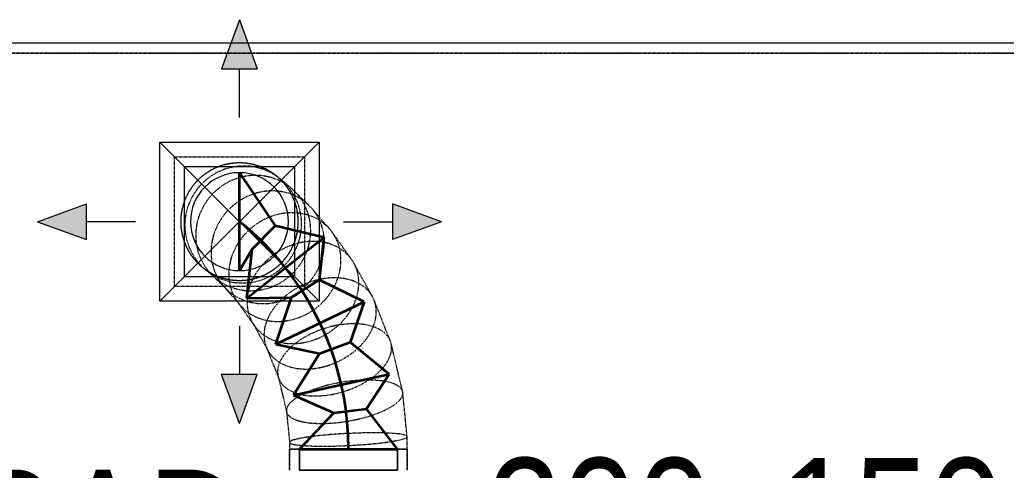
# Model space of a CAD drawing. Header units: inches. Extents: x -83664 to 20107, y -47222 to 19398.
# Drawn here: x -3543 to -1529, y -30937 to -30016 of the extents above; entities that cross this region are included whole.
import ezdxf

# ---------------------------------------------------------------- set-up
doc = ezdxf.new("R2010")
doc.units = ezdxf.units.IN
doc.header["$MEASUREMENT"] = 0
doc.linetypes.add('Center', pattern=[29.999999, 12, -6, 6, -6])
doc.linetypes.add('Hidden 0_50', pattern=[1.0584, 0.5292, -0.5292])
for name, color, linetype, lineweight in [('A-DETL-GENF', 7, 'Continuous', 9), ('M-HVAC-CDFF', 7, 'Continuous', 9), ('M-HVAC-DUCT-CNTR', 7, 'Center', 9), ('M-HVAC-DUCT-IDEN', 7, 'Continuous', 18)]:
    doc.layers.add(name, color=color, linetype=linetype, lineweight=lineweight)
doc.layers.add('M-HVAC-DUCT', color=7, linetype='Continuous', lineweight=9, true_color=0xffe97f)
doc.layers.add('M-HVAC-DUCT-PATT', color=7, linetype='Continuous', lineweight=35, true_color=0x007f00)
doc.styles.add('Arial Narrow_21', font='ARIALN.TTF', dxfattribs={"height": 240})

# ---------------------------------------------------------------- blocks, each defined once
blk = doc.blocks.new('GCE-AT-Supply Air Rectangular Diffuser - 225x225-V55-FIRST FLOOR AC CONDITIONING LAYOUT - PART A')
at = {"layer": 'A-DETL-GENF', "true_color": 0xff7f00}
for points in [[(36.4, 312.5), (0, 412.5), (-36.4, 312.5)], [(-312.5, 36.4), (-412.5, 0), (-312.5, -36.4)], [(412.5, 0), (312.5, 36.4), (312.5, -36.4), (338.5, -26.9)], [(36.4, -312.5), (-36.4, -312.5), (0, -412.5)]]:
    blk.add_hatch(color=30, dxfattribs=at).paths.add_polyline_path(points)
at = {"layer": 'A-DETL-GENF', "color": 30, "true_color": 0xff7f00}
for p, q in [((0, 412.5), (-36.4, 312.5)), ((0, 412.5), (36.4, 312.5)), ((-36.4, 312.5), (36.4, 312.5)), ((0, 212.5), (0, 312.5)), ((-162.5, -162.5), (162.5, 162.5)), ((-162.5, 162.5), (162.5, -162.5)), ((-162.5, -162.5), (-162.5, 162.5)), ((-162.5, 162.5), (162.5, 162.5)), ((162.5, 162.5), (162.5, -162.5)), ((-412.5, 0), (-312.5, 36.4)), ((-312.5, -36.4), (-312.5, 36.4)), ((312.5, 36.4), (312.5, -36.4)), ((412.5, 0), (312.5, 36.4)), ((212.5, 0), (312.5, 0)), ((-412.5, 0), (-312.5, -36.4)), ((-212.5, 0), (-312.5, 0)), ((412.5, 0), (312.5, -36.4)), ((162.5, -162.5), (-162.5, -162.5)), ((0, -212.5), (0, -312.5)), ((36.4, -312.5), (-36.4, -312.5)), ((0, -412.5), (-36.4, -312.5)), ((0, -412.5), (36.4, -312.5))]:
    blk.add_line(p, q, dxfattribs=at)
blk = doc.blocks.new('M_Rec to Rnd Transition - Angle - 60 Degree-7670840-FIRST FLOOR AC CONDITIONING LAYOUT - PART A')
at = {"layer": 'M-HVAC-DUCT', "color": 30, "true_color": 0xff7f00}
for p, q in [((0, 100), (43.3, 100)), ((43.3, 100), (0, 100)), ((0, 100), (0, -100)), ((0, -100), (0, 100)), ((43.3, 0), (43.3, 100)), ((43.3, 0), (43.3, 100)), ((43.3, -100), (43.3, 0)), ((43.3, -100), (43.3, 0)), ((0, -100), (43.3, -100)), ((43.3, -100), (0, -100))]:
    blk.add_line(p, q, dxfattribs=at)
blk = doc.blocks.new('M_Rectangular to Round Transition - Angle - 45 Degree-7598641-FIRST FLOOR AC CONDITIONING LAYOUT - PART A')
at = {"layer": 'M-HVAC-DUCT', "color": 30, "true_color": 0xff7f00}
for p, q in [((98623.4, 55249.6), (98623.4, 55474.6)), ((98623.4, 55474.6), (98848.4, 55474.6)), ((98848.4, 55474.6), (98848.4, 55249.6)), ((98848.4, 55249.6), (98623.4, 55249.6))]:
    blk.add_line(p, q, dxfattribs=at)
for start, end in [(90, 180), (0, 90), (180, 270), (270, 0)]:
    blk.add_arc((98735.9, 55362.1), 100, start, end, dxfattribs=at)
blk = doc.blocks.new('TEMW-SMBZ-HO-BM-HVAC-00002_rvt-1-FIRST FLOOR AC CONDITIONING LAYOUT - PART A')
at = {"layer": 'M-HVAC-DUCT', "color": 30, "true_color": 0xff7f00}
blk.add_line((150082.7, 68307.7), (141124, 68307.7), dxfattribs=at)
blk.add_line((150082.7, 68307.7), (141124, 68307.7), dxfattribs=at)
at = {"layer": 'M-HVAC-DUCT', "color": 30, "linetype": 'Hidden 0_50', "true_color": 0xff7f00}
for p, q in [((141124, 68287.7), (150082.7, 68287.7)), ((150082.7, 68287.7), (141124, 68287.7)), ((148229.5, 67810.9), (148229.5, 68075.9)), ((148229.5, 68075.9), (148494.5, 68075.9)), ((148494.5, 68075.9), (148494.5, 67810.9)), ((148442.6, 68032.8), (148435, 68038.7)), ((148468.3, 68011.1), (148447.5, 68028.9)), ((148504.2, 67976.3), (148473.8, 68006)), ((148546.3, 67928.2), (148509.9, 67970.2)), ((148590.7, 67866.5), (148551.7, 67921.3)), ((148289, 67848.1), (148296.6, 67842.4)), ((148291.7, 67846.3), (148311.8, 67829.1)), ((148633.4, 67790.5), (148595.4, 67859)), ((148306.3, 67834.2), (148335.1, 67805.9)), ((148494.5, 67810.9), (148229.5, 67810.9)), ((148329.4, 67812), (148363.2, 67773.1)), ((148357.7, 67780), (148392.5, 67731)), ((148670, 67699.9), (148636.8, 67783.4)), ((148387.8, 67738.5), (148420, 67680.6)), ((148416.6, 67687.7), (148442.6, 67622.3)), ((148695.1, 67596.4), (148671.6, 67694.8)), ((148441, 67627.5), (148458.3, 67554.7)), ((148704.3, 67504.5), (148695.4, 67594.6)), ((148458, 67556.5), (148464.4, 67492.5)), ((148704.4, 67478.9), (148704.4, 67504.3)), ((148464.4, 67492.6), (148464.4, 67478.9)), ((148464.4, 67478.9), (148704.4, 67478.9)), ((148464.4, 67478.9), (148704.4, 67478.9)), ((148464.4, 67435.6), (148464.4, 67478.9)), ((148464.4, 67478.9), (148464.4, 67435.6)), ((148584.4, 67478.9), (148464.4, 67478.9)), ((148584.4, 67478.9), (148464.4, 67478.9)), ((148704.4, 67478.9), (148584.4, 67478.9)), ((148704.4, 67478.9), (148584.4, 67478.9)), ((148704.4, 67435.6), (148704.4, 67478.9)), ((148704.4, 67478.9), (148704.4, 67435.6))]:
    blk.add_line(p, q, dxfattribs=at)
for start, end in [(18.4001, 198.4001), (90, 180), (0, 90), (198.4001, 18.4001), (180, 270), (270, 0)]:
    blk.add_arc((148362, 67943.4), 120, start, end, dxfattribs=at)
for points in [[(148475.9, 67981.3), (148472.6, 67991.2), (148463.3, 68010.2), (148442.6, 68034.2), (148416.3, 68052), (148386.4, 68062.3), (148354.8, 68064.6), (148323.7, 68058.6), (148295.2, 68044.8), (148271.2, 68024), (148253.5, 67997.8), (148243.1, 67967.8), (148240.8, 67936.2), (148244.8, 67915.5), (148248.1, 67905.5)], [(148482.9, 67975.9), (148479.7, 67985.8), (148470.6, 68004.6), (148450.2, 68028.4), (148424.2, 68045.9), (148394.6, 68056.1), (148363.2, 68058.2), (148332.3, 68052), (148303.9, 68038.1), (148280, 68017.3), (148262.2, 67991.1), (148251.7, 67961.2), (148249.3, 67929.8), (148253.1, 67909.1), (148256.3, 67899.3)], [(148502.3, 67959.4), (148499.2, 67969.1), (148490.6, 67987.5), (148470.9, 68010.7), (148445.6, 68027.6), (148416.6, 68037.3), (148385.7, 68038.9), (148355.1, 68032.5), (148327, 68018.4), (148303.1, 67997.6), (148285.1, 67971.5), (148274.3, 67941.9), (148271.4, 67910.8), (148274.9, 67890.6), (148277.9, 67880.9)], [(148531, 67931.1), (148528.3, 67940.6), (148520.3, 67958.5), (148501.4, 67980.8), (148476.9, 67997), (148448.5, 68005.9), (148418.2, 68007.1), (148388, 68000.3), (148359.9, 67986.1), (148335.9, 67965.4), (148317.6, 67939.7), (148306.2, 67910.6), (148302.6, 67880.2), (148305.5, 67860.5), (148308.3, 67851.1)], [(148248.1, 67905.5), (148251.4, 67895.6), (148260.7, 67876.6), (148281.4, 67852.7), (148307.7, 67834.9), (148337.6, 67824.5), (148369.2, 67822.3), (148400.3, 67828.2), (148428.8, 67842.1), (148452.8, 67862.8), (148470.5, 67889.1), (148480.9, 67919), (148483.2, 67950.6), (148479.2, 67971.4), (148475.9, 67981.3)], [(148256.3, 67899.3), (148259.6, 67889.4), (148268.6, 67870.5), (148289.1, 67846.8), (148315, 67829.3), (148344.7, 67819.1), (148376, 67817), (148407, 67823.1), (148435.4, 67837.1), (148459.3, 67857.9), (148477.1, 67884.1), (148487.5, 67913.9), (148490, 67945.4), (148486.1, 67966), (148482.9, 67975.9)], [(148277.9, 67880.9), (148280.9, 67871.2), (148289.5, 67852.7), (148309.2, 67829.6), (148334.5, 67812.6), (148363.6, 67803), (148394.4, 67801.3), (148425, 67807.8), (148453.2, 67821.9), (148477, 67842.7), (148495, 67868.7), (148505.8, 67898.3), (148508.7, 67929.4), (148505.3, 67949.7), (148502.3, 67959.4)], [(148565.9, 67890.9), (148563.5, 67899.9), (148556.2, 67917), (148538.3, 67938.2), (148514.6, 67953.4), (148486.9, 67961.6), (148457, 67962.3), (148427, 67955.3), (148398.8, 67941.2), (148374.4, 67920.9), (148355.5, 67895.8), (148343.4, 67867.7), (148338.9, 67838.4), (148341.1, 67819.4), (148343.5, 67810.4)], [(148308.3, 67851.1), (148311, 67841.6), (148319, 67823.7), (148337.9, 67801.4), (148362.4, 67785.3), (148390.8, 67776.3), (148421.1, 67775.1), (148451.3, 67781.9), (148479.4, 67796.1), (148503.4, 67816.8), (148521.7, 67842.5), (148533.1, 67871.6), (148536.7, 67902), (148533.8, 67921.7), (148531, 67931.1)], [(148343.5, 67810.4), (148345.9, 67801.3), (148353.2, 67784.2), (148371.2, 67763), (148394.8, 67747.8), (148422.5, 67739.6), (148452.4, 67739), (148482.5, 67746), (148510.7, 67760.1), (148535, 67780.3), (148553.9, 67805.4), (148566, 67833.5), (148570.6, 67862.9), (148568.3, 67881.8), (148565.9, 67890.9)], [(148603.5, 67838.1), (148601.5, 67846.6), (148595, 67862.5), (148578.1, 67882.1), (148555.4, 67896.1), (148528.4, 67903.4), (148498.8, 67903.5), (148468.7, 67896.6), (148440.2, 67882.9), (148415.2, 67863.5), (148395.5, 67839.7), (148382.2, 67813.2), (148376.4, 67785.6), (148377.8, 67767.8), (148379.8, 67759.4)], [(148379.8, 67759.4), (148381.8, 67750.9), (148388.3, 67735), (148405.1, 67715.3), (148427.8, 67701.4), (148454.9, 67694.1), (148484.5, 67694), (148514.5, 67700.9), (148543, 67714.6), (148568, 67734), (148587.8, 67757.8), (148601, 67784.3), (148606.8, 67811.9), (148605.4, 67829.7), (148603.5, 67838.1)], [(148640.1, 67772.1), (148638.7, 67779.6), (148633.2, 67793.7), (148617.7, 67810.9), (148596, 67823), (148569.6, 67829.1), (148540.2, 67828.9), (148510, 67822.3), (148480.9, 67809.8), (148454.9, 67792.2), (148433.8, 67770.8), (148419, 67746.9), (148411.6, 67722.3), (148411.8, 67706.5), (148413.3, 67699)], [(148413.3, 67699), (148414.7, 67691.6), (148420.2, 67677.4), (148435.7, 67660.2), (148457.4, 67648.1), (148483.8, 67642), (148513.2, 67642.2), (148543.4, 67648.8), (148572.6, 67661.4), (148598.6, 67678.9), (148619.7, 67700.4), (148634.4, 67724.2), (148641.8, 67748.8), (148641.6, 67764.6), (148640.1, 67772.1)], [(148672.3, 67691.1), (148671.5, 67697), (148667.2, 67708), (148653.3, 67721.4), (148632.7, 67730.7), (148606.9, 67735.3), (148577.6, 67734.8), (148547, 67729.3), (148516.9, 67719.1), (148489.5, 67705), (148466.7, 67687.9), (148450, 67669), (148440.5, 67649.5), (148439.4, 67637.1), (148440.3, 67631.2)], [(148440.3, 67631.2), (148441.1, 67625.3), (148445.3, 67614.3), (148459.3, 67600.8), (148479.9, 67591.5), (148505.7, 67587), (148534.9, 67587.5), (148565.6, 67593), (148595.7, 67603.2), (148623.1, 67617.3), (148645.9, 67634.4), (148662.6, 67653.3), (148672.1, 67672.8), (148673.1, 67685.2), (148672.3, 67691.1)], [(148695.5, 67594.2), (148695.2, 67597.7), (148692, 67604.3), (148679.3, 67612.2), (148659.7, 67617.7), (148634.4, 67620.2), (148605.1, 67619.8), (148573.9, 67616.3), (148542.9, 67610), (148514.3, 67601.4), (148489.8, 67591), (148471.3, 67579.6), (148460, 67567.9), (148457.7, 67560.5), (148458, 67556.9)], [(148458, 67556.9), (148458.2, 67553.4), (148461.4, 67546.8), (148474.1, 67538.9), (148493.8, 67533.5), (148519.1, 67530.9), (148548.3, 67531.4), (148579.5, 67534.8), (148610.5, 67541.1), (148639.2, 67549.7), (148663.6, 67560.1), (148682.1, 67571.5), (148693.5, 67583.2), (148695.7, 67590.6), (148695.5, 67594.2)], [(148704.4, 67504.3), (148704.4, 67505.4), (148701.6, 67507.4), (148689.5, 67509.8), (148670.2, 67511.5), (148645, 67512.2), (148615.8, 67512), (148584.4, 67510.9), (148552.9, 67509), (148523.7, 67506.3), (148498.5, 67503.1), (148479.2, 67499.6), (148467.1, 67496), (148464.4, 67493.7), (148464.4, 67492.6)], [(148464.4, 67492.6), (148464.4, 67491.5), (148467.1, 67489.5), (148479.2, 67487.1), (148498.5, 67485.5), (148523.7, 67484.7), (148552.9, 67484.9), (148584.4, 67486), (148615.8, 67488), (148645, 67490.6), (148670.2, 67493.9), (148689.5, 67497.4), (148701.6, 67501), (148704.4, 67503.2), (148704.4, 67504.3)]]:
    blk.add_open_spline(points, degree=3, dxfattribs=at)
at = {"layer": 'M-HVAC-DUCT-CNTR', "color": 30, "linetype": 'Continuous', "lineweight": 35, "true_color": 0xff7f00}
blk.add_open_spline([(148584.4, 67478.9), (148584.4, 67785.4), (148362, 67943.4), (148362, 67943.4)], degree=3, dxfattribs=at)
at = {"layer": 'M-HVAC-DUCT-PATT', "color": 30, "true_color": 0xff7f00}
for p, q in [((148362, 67843.4), (148362, 68043.4)), ((148362, 68043.4), (148435.1, 67935)), ((148388.2, 67887.4), (148435.1, 67935)), ((148534.3, 67911.2), (148435.1, 67935)), ((148377.2, 67787.4), (148534.3, 67911.2)), ((148377.2, 67787.4), (148534.3, 67911.2)), ((148534.3, 67911.2), (148524.7, 67824.7)), ((148362, 67843.4), (148388.2, 67887.4)), ((148377.2, 67787.4), (148388.2, 67887.4)), ((148468.5, 67788.4), (148524.7, 67824.7)), ((148616.3, 67779.9), (148524.7, 67824.7)), ((148377.2, 67787.4), (148468.5, 67788.4)), ((148436.1, 67693.3), (148468.5, 67788.4)), ((148436.1, 67693.3), (148616.3, 67779.9)), ((148436.1, 67693.3), (148616.3, 67779.9)), ((148616.3, 67779.9), (148588.1, 67697.4)), ((148436.1, 67693.3), (148525.3, 67674.4)), ((148525.3, 67674.4), (148588.1, 67697.4)), ((148667.5, 67632.2), (148588.1, 67697.4)), ((148472.3, 67588.9), (148525.3, 67674.4)), ((148472.3, 67588.9), (148667.5, 67632.2)), ((148472.3, 67588.9), (148667.5, 67632.2)), ((148667.5, 67632.2), (148621.3, 67561)), ((148472.3, 67588.9), (148555, 67552.9)), ((148484.4, 67478.9), (148555, 67552.9)), ((148555, 67552.9), (148621.3, 67561)), ((148684.4, 67478.9), (148621.3, 67561)), ((148484.4, 67478.9), (148684.4, 67478.9)), ((148484.4, 67478.9), (148684.4, 67478.9))]:
    blk.add_line(p, q, dxfattribs=at)
at = {"layer": 'M-HVAC-CDFF', "color": 6, "linetype": 'Hidden 0_50', "lineweight": 9, "true_color": 0xff00ff}
blk.add_blockref('GCE-AT-Supply Air Rectangular Diffuser - 225x225-V55-FIRST FLOOR AC CONDITIONING LAYOUT - PART A', (148362, 67943.4), dxfattribs=at)
at = {"layer": 'M-HVAC-DUCT', "color": 6, "linetype": 'Hidden 0_50', "lineweight": 9, "true_color": 0xff00ff}
for name, p, rotation in [('M_Rectangular to Round Transition - Angle - 45 Degree-7598641-FIRST FLOOR AC CONDITIONING LAYOUT - PART A', (247097.9, 123305.5), 180), ('M_Rec to Rnd Transition - Angle - 60 Degree-7670840-FIRST FLOOR AC CONDITIONING LAYOUT - PART A', (148584.4, 67435.6), 90)]:
    blk.add_blockref(name, p, dxfattribs=dict(at, rotation=rotation))
blk = doc.blocks.new('TEMW-SMBZ-HO-BM-HVAC-00002_rvt-2-FIRST FLOOR AC CONDITIONING LAYOUT - PART A')
at = {"layer": 'M-HVAC-DUCT', "color": 30, "true_color": 0xff7f00}
blk.add_line((150082.7, 68307.7), (141124, 68307.7), dxfattribs=at)
blk.add_line((150082.7, 68307.7), (141124, 68307.7), dxfattribs=at)
at = {"layer": 'M-HVAC-DUCT', "color": 30, "linetype": 'Hidden 0_50', "true_color": 0xff7f00}
for p, q in [((141124, 68287.7), (150082.7, 68287.7)), ((150082.7, 68287.7), (141124, 68287.7)), ((148229.5, 67810.9), (148229.5, 68075.9)), ((148229.5, 68075.9), (148494.5, 68075.9)), ((148494.5, 68075.9), (148494.5, 67810.9)), ((148442.6, 68032.8), (148435, 68038.7)), ((148468.3, 68011.1), (148447.5, 68028.9)), ((148504.2, 67976.3), (148473.8, 68006)), ((148546.3, 67928.2), (148509.9, 67970.2)), ((148590.7, 67866.5), (148551.7, 67921.3)), ((148289, 67848.1), (148296.6, 67842.4)), ((148291.7, 67846.3), (148311.8, 67829.1)), ((148633.4, 67790.5), (148595.4, 67859)), ((148306.3, 67834.2), (148335.1, 67805.9)), ((148494.5, 67810.9), (148229.5, 67810.9)), ((148329.4, 67812), (148363.2, 67773.1)), ((148357.7, 67780), (148392.5, 67731)), ((148670, 67699.9), (148636.8, 67783.4)), ((148387.8, 67738.5), (148420, 67680.6)), ((148416.6, 67687.7), (148442.6, 67622.3)), ((148695.1, 67596.4), (148671.6, 67694.8)), ((148441, 67627.5), (148458.3, 67554.7)), ((148704.3, 67504.5), (148695.4, 67594.6)), ((148458, 67556.5), (148464.4, 67492.5)), ((148704.4, 67478.9), (148704.4, 67504.3)), ((148464.4, 67492.6), (148464.4, 67478.9)), ((148464.4, 67478.9), (148704.4, 67478.9)), ((148464.4, 67478.9), (148704.4, 67478.9)), ((148464.4, 67435.6), (148464.4, 67478.9)), ((148464.4, 67478.9), (148464.4, 67435.6)), ((148584.4, 67478.9), (148464.4, 67478.9)), ((148584.4, 67478.9), (148464.4, 67478.9)), ((148704.4, 67478.9), (148584.4, 67478.9)), ((148704.4, 67478.9), (148584.4, 67478.9)), ((148704.4, 67435.6), (148704.4, 67478.9)), ((148704.4, 67478.9), (148704.4, 67435.6))]:
    blk.add_line(p, q, dxfattribs=at)
for start, end in [(18.4001, 198.4001), (90, 180), (0, 90), (198.4001, 18.4001), (180, 270), (270, 0)]:
    blk.add_arc((148362, 67943.4), 120, start, end, dxfattribs=at)
for points in [[(148475.9, 67981.3), (148472.6, 67991.2), (148463.3, 68010.2), (148442.6, 68034.2), (148416.3, 68052), (148386.4, 68062.3), (148354.8, 68064.6), (148323.7, 68058.6), (148295.2, 68044.8), (148271.2, 68024), (148253.5, 67997.8), (148243.1, 67967.8), (148240.8, 67936.2), (148244.8, 67915.5), (148248.1, 67905.5)], [(148482.9, 67975.9), (148479.7, 67985.8), (148470.6, 68004.6), (148450.2, 68028.4), (148424.2, 68045.9), (148394.6, 68056.1), (148363.2, 68058.2), (148332.3, 68052), (148303.9, 68038.1), (148280, 68017.3), (148262.2, 67991.1), (148251.7, 67961.2), (148249.3, 67929.8), (148253.1, 67909.1), (148256.3, 67899.3)], [(148502.3, 67959.4), (148499.2, 67969.1), (148490.6, 67987.5), (148470.9, 68010.7), (148445.6, 68027.6), (148416.6, 68037.3), (148385.7, 68038.9), (148355.1, 68032.5), (148327, 68018.4), (148303.1, 67997.6), (148285.1, 67971.5), (148274.3, 67941.9), (148271.4, 67910.8), (148274.9, 67890.6), (148277.9, 67880.9)], [(148531, 67931.1), (148528.3, 67940.6), (148520.3, 67958.5), (148501.4, 67980.8), (148476.9, 67997), (148448.5, 68005.9), (148418.2, 68007.1), (148388, 68000.3), (148359.9, 67986.1), (148335.9, 67965.4), (148317.6, 67939.7), (148306.2, 67910.6), (148302.6, 67880.2), (148305.5, 67860.5), (148308.3, 67851.1)], [(148248.1, 67905.5), (148251.4, 67895.6), (148260.7, 67876.6), (148281.4, 67852.7), (148307.7, 67834.9), (148337.6, 67824.5), (148369.2, 67822.3), (148400.3, 67828.2), (148428.8, 67842.1), (148452.8, 67862.8), (148470.5, 67889.1), (148480.9, 67919), (148483.2, 67950.6), (148479.2, 67971.4), (148475.9, 67981.3)], [(148256.3, 67899.3), (148259.6, 67889.4), (148268.6, 67870.5), (148289.1, 67846.8), (148315, 67829.3), (148344.7, 67819.1), (148376, 67817), (148407, 67823.1), (148435.4, 67837.1), (148459.3, 67857.9), (148477.1, 67884.1), (148487.5, 67913.9), (148490, 67945.4), (148486.1, 67966), (148482.9, 67975.9)], [(148277.9, 67880.9), (148280.9, 67871.2), (148289.5, 67852.7), (148309.2, 67829.6), (148334.5, 67812.6), (148363.6, 67803), (148394.4, 67801.3), (148425, 67807.8), (148453.2, 67821.9), (148477, 67842.7), (148495, 67868.7), (148505.8, 67898.3), (148508.7, 67929.4), (148505.3, 67949.7), (148502.3, 67959.4)], [(148565.9, 67890.9), (148563.5, 67899.9), (148556.2, 67917), (148538.3, 67938.2), (148514.6, 67953.4), (148486.9, 67961.6), (148457, 67962.3), (148427, 67955.3), (148398.8, 67941.2), (148374.4, 67920.9), (148355.5, 67895.8), (148343.4, 67867.7), (148338.9, 67838.4), (148341.1, 67819.4), (148343.5, 67810.4)], [(148308.3, 67851.1), (148311, 67841.6), (148319, 67823.7), (148337.9, 67801.4), (148362.4, 67785.3), (148390.8, 67776.3), (148421.1, 67775.1), (148451.3, 67781.9), (148479.4, 67796.1), (148503.4, 67816.8), (148521.7, 67842.5), (148533.1, 67871.6), (148536.7, 67902), (148533.8, 67921.7), (148531, 67931.1)], [(148343.5, 67810.4), (148345.9, 67801.3), (148353.2, 67784.2), (148371.2, 67763), (148394.8, 67747.8), (148422.5, 67739.6), (148452.4, 67739), (148482.5, 67746), (148510.7, 67760.1), (148535, 67780.3), (148553.9, 67805.4), (148566, 67833.5), (148570.6, 67862.9), (148568.3, 67881.8), (148565.9, 67890.9)], [(148603.5, 67838.1), (148601.5, 67846.6), (148595, 67862.5), (148578.1, 67882.1), (148555.4, 67896.1), (148528.4, 67903.4), (148498.8, 67903.5), (148468.7, 67896.6), (148440.2, 67882.9), (148415.2, 67863.5), (148395.5, 67839.7), (148382.2, 67813.2), (148376.4, 67785.6), (148377.8, 67767.8), (148379.8, 67759.4)], [(148379.8, 67759.4), (148381.8, 67750.9), (148388.3, 67735), (148405.1, 67715.3), (148427.8, 67701.4), (148454.9, 67694.1), (148484.5, 67694), (148514.5, 67700.9), (148543, 67714.6), (148568, 67734), (148587.8, 67757.8), (148601, 67784.3), (148606.8, 67811.9), (148605.4, 67829.7), (148603.5, 67838.1)], [(148640.1, 67772.1), (148638.7, 67779.6), (148633.2, 67793.7), (148617.7, 67810.9), (148596, 67823), (148569.6, 67829.1), (148540.2, 67828.9), (148510, 67822.3), (148480.9, 67809.8), (148454.9, 67792.2), (148433.8, 67770.8), (148419, 67746.9), (148411.6, 67722.3), (148411.8, 67706.5), (148413.3, 67699)], [(148413.3, 67699), (148414.7, 67691.6), (148420.2, 67677.4), (148435.7, 67660.2), (148457.4, 67648.1), (148483.8, 67642), (148513.2, 67642.2), (148543.4, 67648.8), (148572.6, 67661.4), (148598.6, 67678.9), (148619.7, 67700.4), (148634.4, 67724.2), (148641.8, 67748.8), (148641.6, 67764.6), (148640.1, 67772.1)], [(148672.3, 67691.1), (148671.5, 67697), (148667.2, 67708), (148653.3, 67721.4), (148632.7, 67730.7), (148606.9, 67735.3), (148577.6, 67734.8), (148547, 67729.3), (148516.9, 67719.1), (148489.5, 67705), (148466.7, 67687.9), (148450, 67669), (148440.5, 67649.5), (148439.4, 67637.1), (148440.3, 67631.2)], [(148440.3, 67631.2), (148441.1, 67625.3), (148445.3, 67614.3), (148459.3, 67600.8), (148479.9, 67591.5), (148505.7, 67587), (148534.9, 67587.5), (148565.6, 67593), (148595.7, 67603.2), (148623.1, 67617.3), (148645.9, 67634.4), (148662.6, 67653.3), (148672.1, 67672.8), (148673.1, 67685.2), (148672.3, 67691.1)], [(148695.5, 67594.2), (148695.2, 67597.7), (148692, 67604.3), (148679.3, 67612.2), (148659.7, 67617.7), (148634.4, 67620.2), (148605.1, 67619.8), (148573.9, 67616.3), (148542.9, 67610), (148514.3, 67601.4), (148489.8, 67591), (148471.3, 67579.6), (148460, 67567.9), (148457.7, 67560.5), (148458, 67556.9)], [(148458, 67556.9), (148458.2, 67553.4), (148461.4, 67546.8), (148474.1, 67538.9), (148493.8, 67533.5), (148519.1, 67530.9), (148548.3, 67531.4), (148579.5, 67534.8), (148610.5, 67541.1), (148639.2, 67549.7), (148663.6, 67560.1), (148682.1, 67571.5), (148693.5, 67583.2), (148695.7, 67590.6), (148695.5, 67594.2)], [(148704.4, 67504.3), (148704.4, 67505.4), (148701.6, 67507.4), (148689.5, 67509.8), (148670.2, 67511.5), (148645, 67512.2), (148615.8, 67512), (148584.4, 67510.9), (148552.9, 67509), (148523.7, 67506.3), (148498.5, 67503.1), (148479.2, 67499.6), (148467.1, 67496), (148464.4, 67493.7), (148464.4, 67492.6)], [(148464.4, 67492.6), (148464.4, 67491.5), (148467.1, 67489.5), (148479.2, 67487.1), (148498.5, 67485.5), (148523.7, 67484.7), (148552.9, 67484.9), (148584.4, 67486), (148615.8, 67488), (148645, 67490.6), (148670.2, 67493.9), (148689.5, 67497.4), (148701.6, 67501), (148704.4, 67503.2), (148704.4, 67504.3)]]:
    blk.add_open_spline(points, degree=3, dxfattribs=at)
at = {"layer": 'M-HVAC-DUCT-CNTR', "color": 30, "linetype": 'Continuous', "lineweight": 35, "true_color": 0xff7f00}
blk.add_open_spline([(148584.4, 67478.9), (148584.4, 67785.4), (148362, 67943.4), (148362, 67943.4)], degree=3, dxfattribs=at)
at = {"layer": 'M-HVAC-DUCT-PATT', "color": 30, "true_color": 0xff7f00}
for p, q in [((148362, 67843.4), (148362, 68043.4)), ((148362, 68043.4), (148435.1, 67935)), ((148388.2, 67887.4), (148435.1, 67935)), ((148534.3, 67911.2), (148435.1, 67935)), ((148377.2, 67787.4), (148534.3, 67911.2)), ((148377.2, 67787.4), (148534.3, 67911.2)), ((148534.3, 67911.2), (148524.7, 67824.7)), ((148362, 67843.4), (148388.2, 67887.4)), ((148377.2, 67787.4), (148388.2, 67887.4)), ((148468.5, 67788.4), (148524.7, 67824.7)), ((148616.3, 67779.9), (148524.7, 67824.7)), ((148377.2, 67787.4), (148468.5, 67788.4)), ((148436.1, 67693.3), (148468.5, 67788.4)), ((148436.1, 67693.3), (148616.3, 67779.9)), ((148436.1, 67693.3), (148616.3, 67779.9)), ((148616.3, 67779.9), (148588.1, 67697.4)), ((148436.1, 67693.3), (148525.3, 67674.4)), ((148525.3, 67674.4), (148588.1, 67697.4)), ((148667.5, 67632.2), (148588.1, 67697.4)), ((148472.3, 67588.9), (148525.3, 67674.4)), ((148472.3, 67588.9), (148667.5, 67632.2)), ((148472.3, 67588.9), (148667.5, 67632.2)), ((148667.5, 67632.2), (148621.3, 67561)), ((148472.3, 67588.9), (148555, 67552.9)), ((148484.4, 67478.9), (148555, 67552.9)), ((148555, 67552.9), (148621.3, 67561)), ((148684.4, 67478.9), (148621.3, 67561)), ((148484.4, 67478.9), (148684.4, 67478.9)), ((148484.4, 67478.9), (148684.4, 67478.9))]:
    blk.add_line(p, q, dxfattribs=at)
at = {"layer": 'M-HVAC-CDFF', "color": 6, "linetype": 'Hidden 0_50', "lineweight": 9, "true_color": 0xff00ff}
blk.add_blockref('GCE-AT-Supply Air Rectangular Diffuser - 225x225-V55-FIRST FLOOR AC CONDITIONING LAYOUT - PART A', (148362, 67943.4), dxfattribs=at)
at = {"layer": 'M-HVAC-DUCT', "color": 6, "linetype": 'Hidden 0_50', "lineweight": 9, "true_color": 0xff00ff}
for name, p, rotation in [('M_Rectangular to Round Transition - Angle - 45 Degree-7598641-FIRST FLOOR AC CONDITIONING LAYOUT - PART A', (247097.9, 123305.5), 180), ('M_Rec to Rnd Transition - Angle - 60 Degree-7670840-FIRST FLOOR AC CONDITIONING LAYOUT - PART A', (148584.4, 67435.6), 90)]:
    blk.add_blockref(name, p, dxfattribs=dict(at, rotation=rotation))

msp = doc.modelspace()

# ---------------------------------------------------------------- block references
at = {"lineweight": 5}
for name in ['TEMW-SMBZ-HO-BM-HVAC-00002_rvt-1-FIRST FLOOR AC CONDITIONING LAYOUT - PART A', 'TEMW-SMBZ-HO-BM-HVAC-00002_rvt-2-FIRST FLOOR AC CONDITIONING LAYOUT - PART A']:
    msp.add_blockref(name, (-151456.7, -98372.2), dxfattribs=at)

# ---------------------------------------------------------------- texts
at = {"layer": 'M-HVAC-DUCT-IDEN', "lineweight": 9, "char_height": 240, "attachment_point": 1, "style": 'Arial Narrow_21'}
for s, insert, width in [('200x150 SAD', (-2589.3, -30911.7), 2128.48), ('350x250 RAD', (-4795.4, -30935.1), 2152.531)]:
    msp.add_mtext(s, dxfattribs=dict(at, insert=insert, width=width))

doc.saveas('drawing.dxf')
